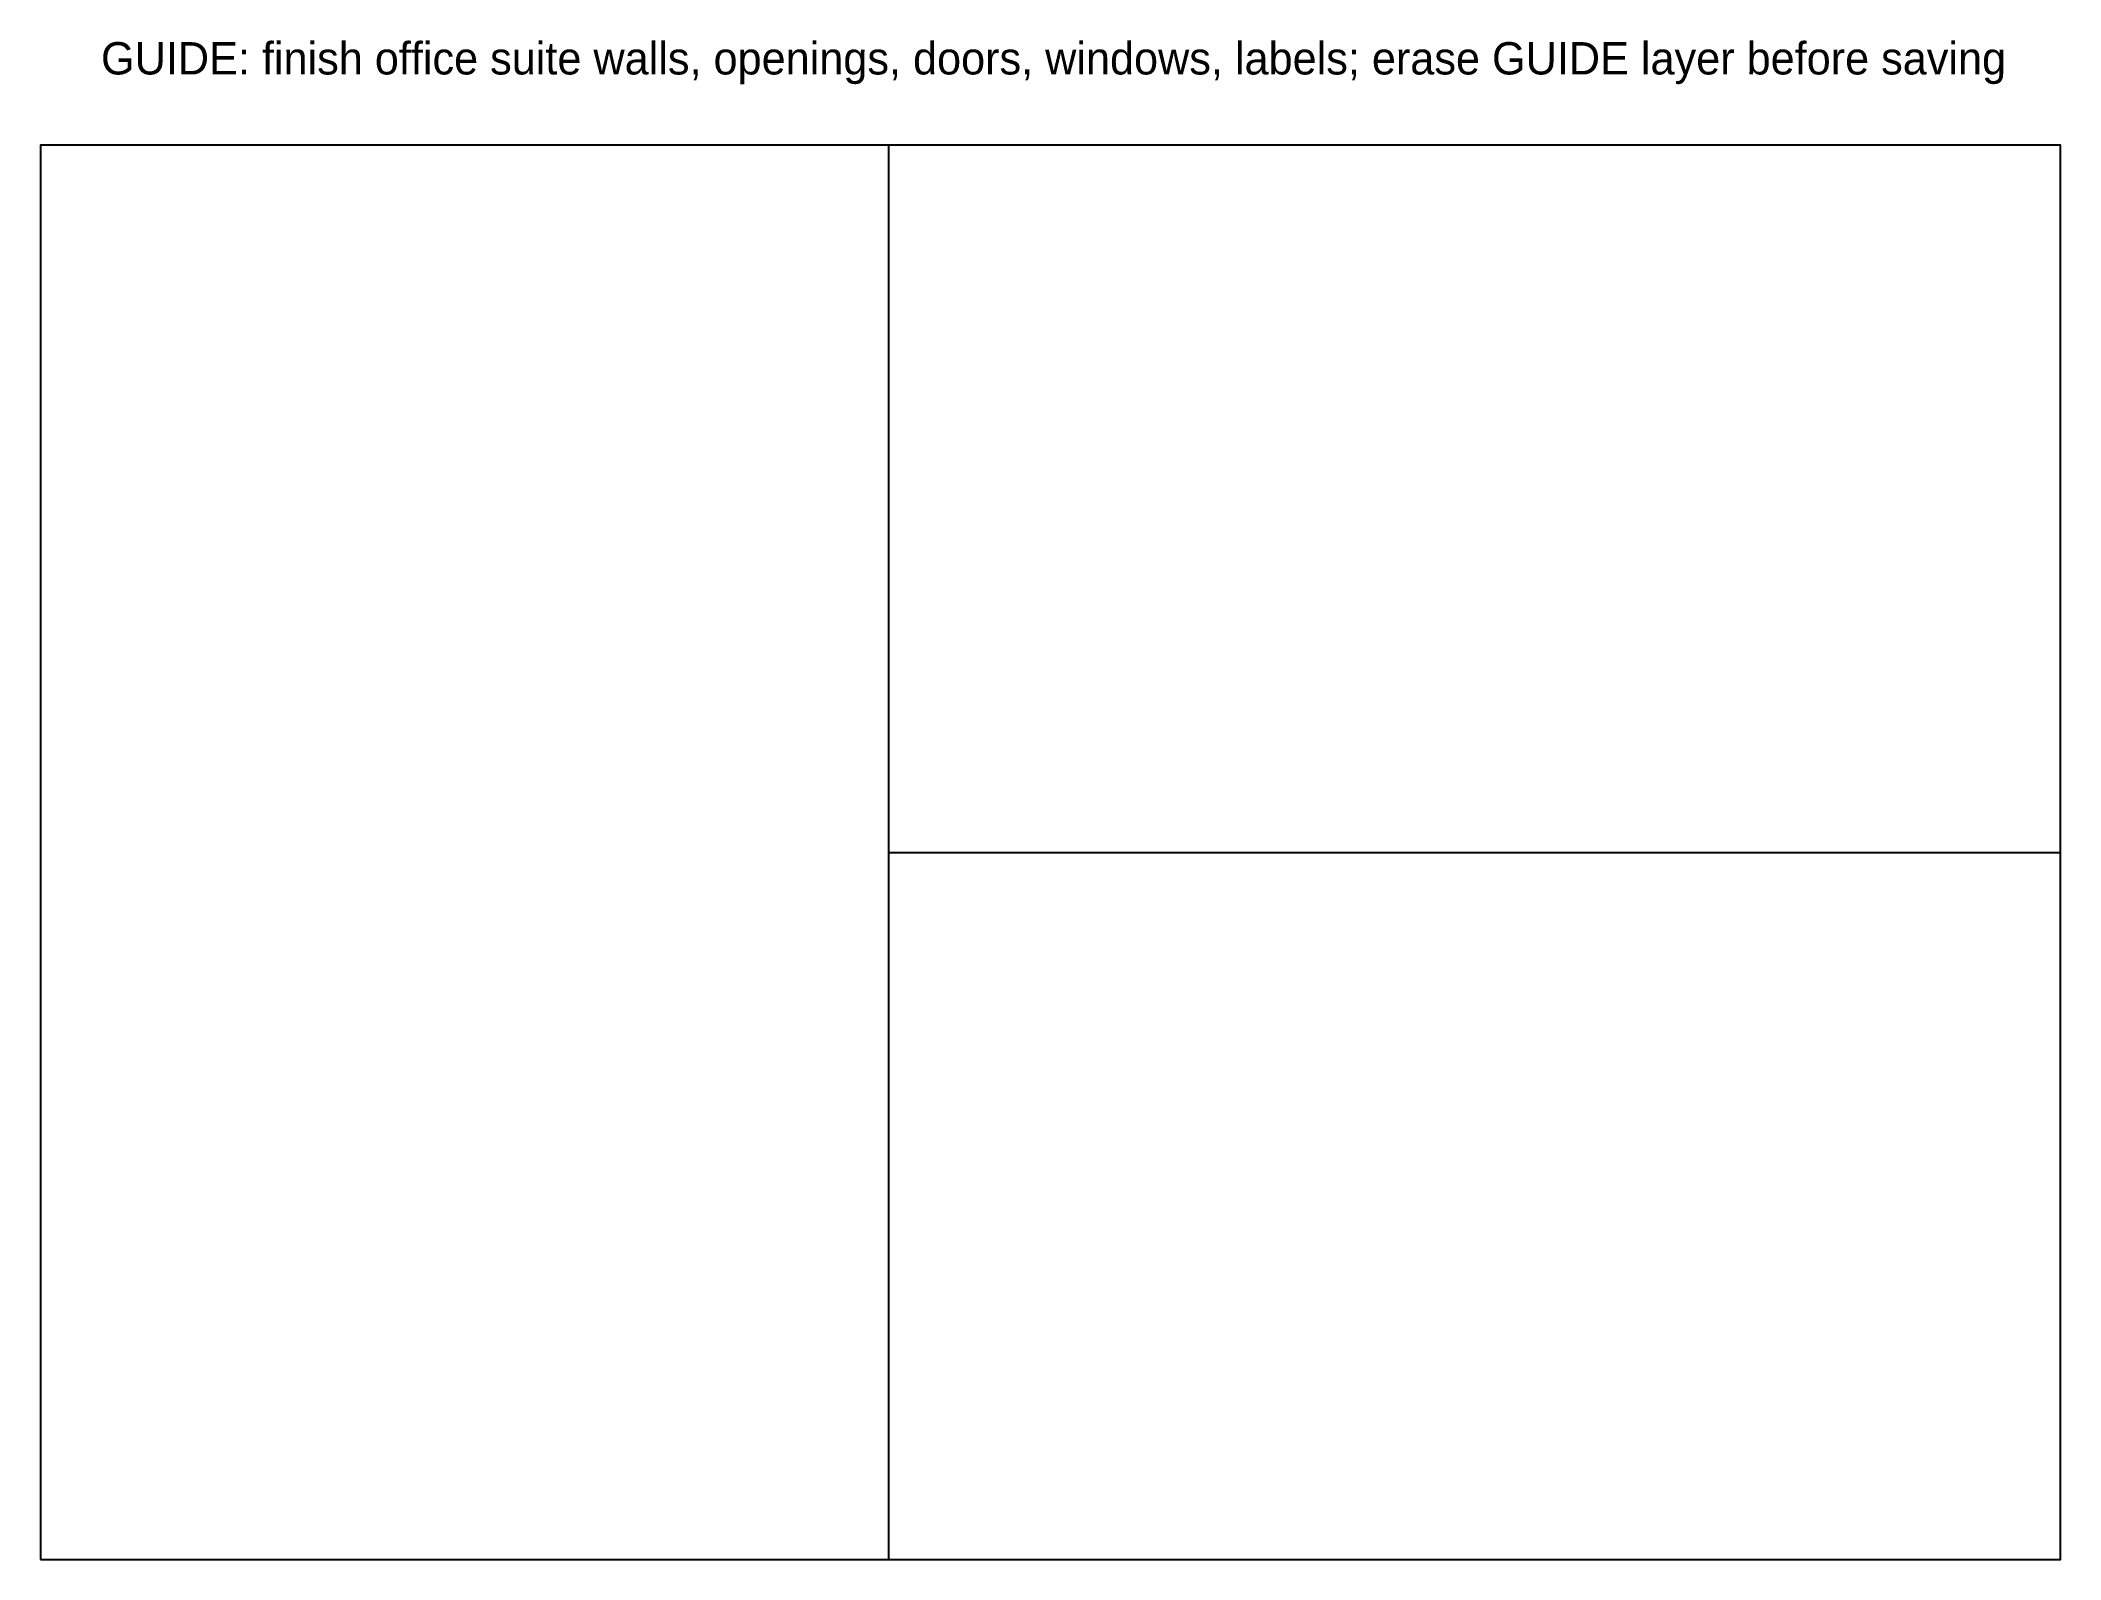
# Model space of a CAD drawing. Header units: millimetres. Extents: x 0 to 10000, y 0 to 7519.
import ezdxf

# ---------------------------------------------------------------- set-up
doc = ezdxf.new("R2010")
doc.units = ezdxf.units.MM
doc.layers.add('GUIDE', color=9, linetype='CONTINUOUS')

msp = doc.modelspace()

# ---------------------------------------------------------------- linework, layer by layer
at = {"layer": 'GUIDE'}
for p, q in [((4200, 0), (4200, 7000)), ((4200, 3500), (10000, 3500))]:
    msp.add_line(p, q, dxfattribs=at)
msp.add_lwpolyline([(0, 0), (10000, 0), (10000, 7000), (0, 7000)], close=True, dxfattribs=at)

# ---------------------------------------------------------------- texts
msp.add_text('GUIDE: finish office suite walls, openings, doors, windows, labels; erase GUIDE layer before saving', height=160, dxfattribs=at).set_placement((300, 7350))

doc.saveas('drawing.dxf')
